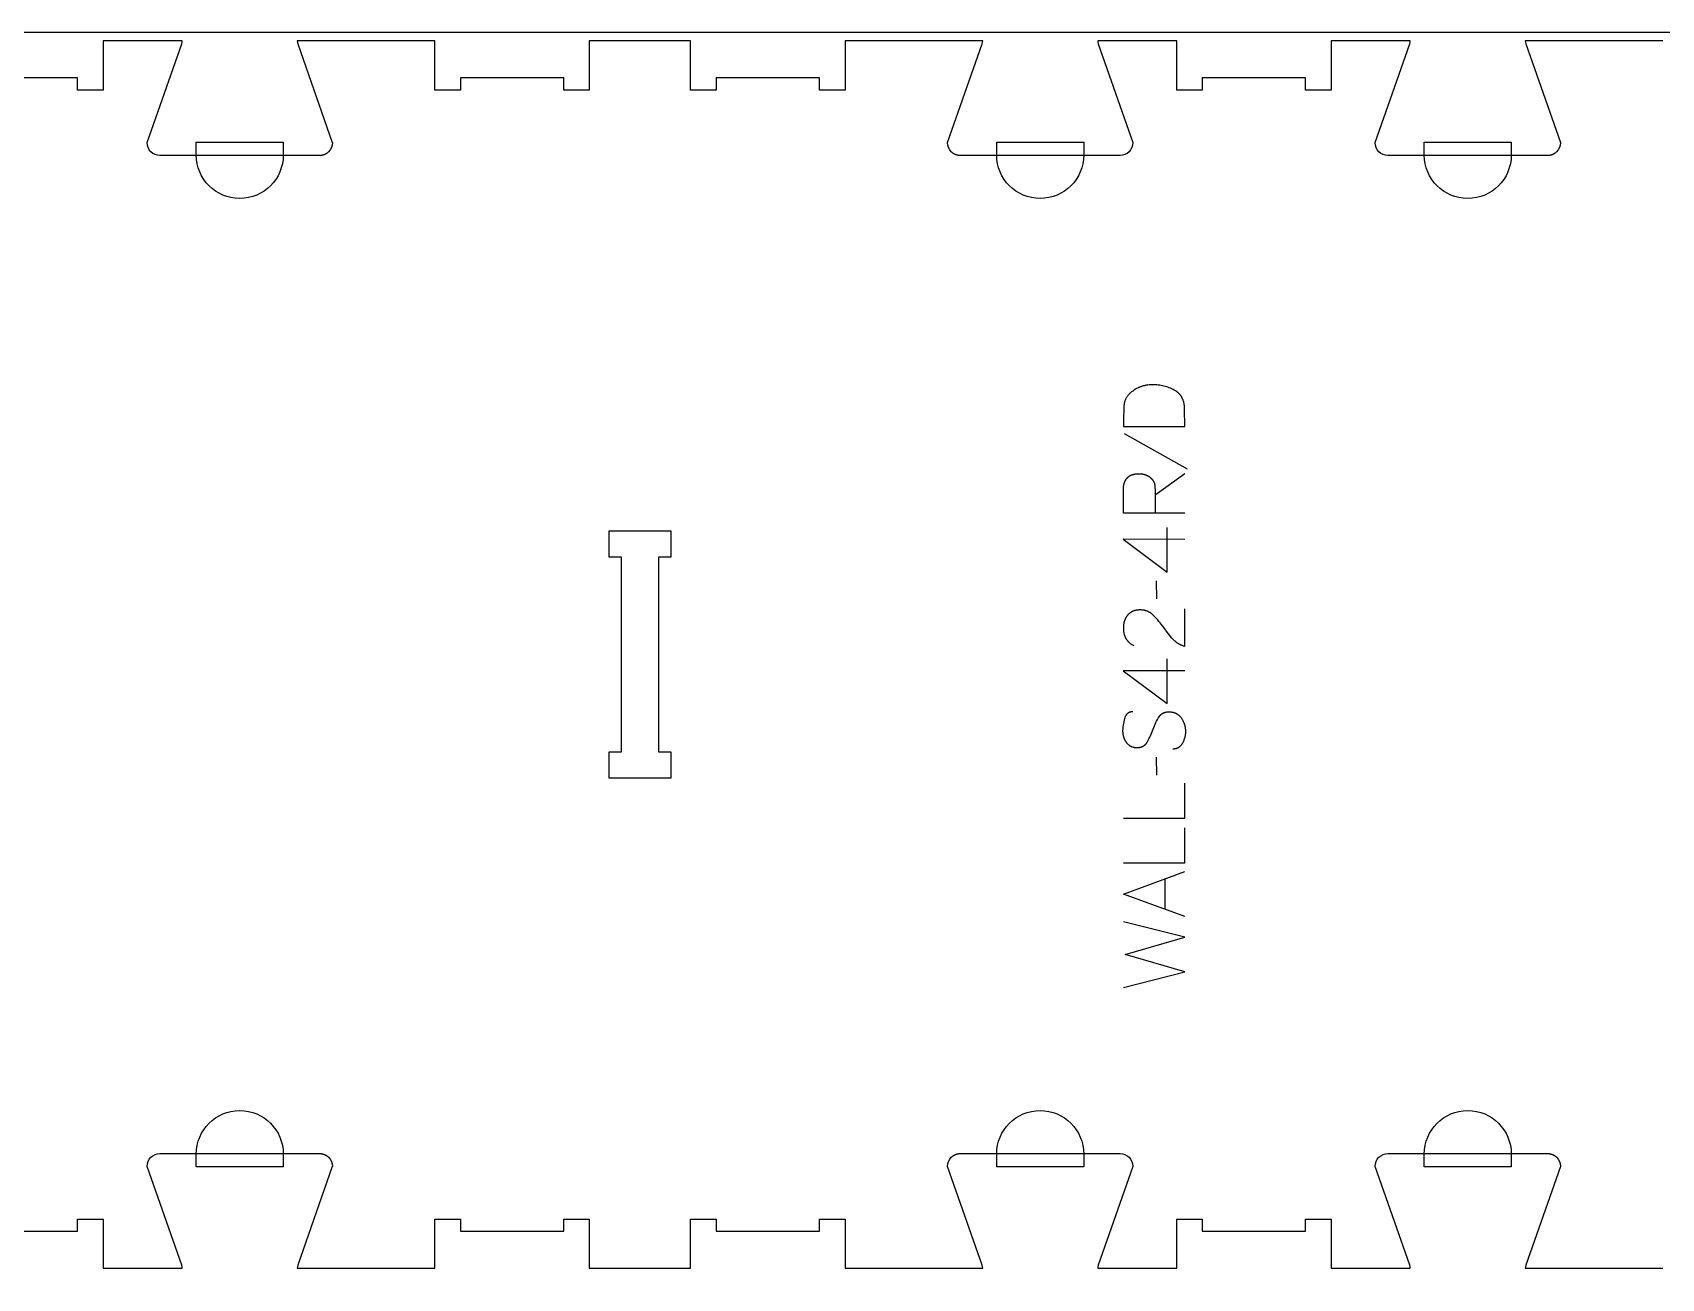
# Model space of a CAD drawing. Extents: x -10701 to -7518, y -36097 to -28504.
# Drawn here: x -9110 to -8314, y -31136 to -30528 of the extents above; entities that cross this region are included whole.
import ezdxf

# ---------------------------------------------------------------- set-up
doc = ezdxf.new("R2010")
doc.units = 0
for name, color, linetype in [('0_SHEET_SPRUCEPLY_2440X122', 1, 'CONTINUOUS'), ('1_ANYTOOL_1MMDEEP_LABELS_S', 2, 'CONTINUOUS'), ('3_ANYTOOL_CUTTHROUGH_INSID', 4, 'CONTINUOUS'), ('4_ANYTOOL_CUTTHROUGH_OUTSI', 5, 'CONTINUOUS'), ('5_ANYTOOL_HALF_MILL_9MM_IN', 3, 'CONTINUOUS')]:
    doc.layers.add(name, color=color, linetype=linetype)

msp = doc.modelspace()

# ---------------------------------------------------------------- linework, layer by layer
at = {"layer": '0_SHEET_SPRUCEPLY_2440X122'}
msp.add_lwpolyline([(-10329.71, -30527.8), (-10329.71, -31747.8), (-7889.71, -31747.8), (-7889.71, -30527.8)], close=True, dxfattribs=at)
at = {"layer": '1_ANYTOOL_1MMDEEP_LABELS_S'}
msp.add_lwpolyline([(-8576.76, -30720.21), (-8546.76, -30720.21), (-8546.85, -30711.68), (-8546.86, -30711.27), (-8546.88, -30710.86), (-8546.91, -30710.47), (-8546.95, -30710.08), (-8546.99, -30709.7), (-8547.05, -30709.33), (-8547.12, -30708.96), (-8547.19, -30708.61), (-8547.28, -30708.26), (-8547.38, -30707.92), (-8547.48, -30707.59), (-8547.59, -30707.26), (-8547.72, -30706.95), (-8547.78, -30706.79), (-8547.85, -30706.64), (-8547.92, -30706.49), (-8547.99, -30706.34), (-8548.07, -30706.19), (-8548.15, -30706.04), (-8548.23, -30705.9), (-8548.31, -30705.76), (-8548.39, -30705.62), (-8548.48, -30705.48), (-8548.57, -30705.34), (-8548.66, -30705.21), (-8548.75, -30705.08), (-8548.85, -30704.95), (-8548.95, -30704.82), (-8549.05, -30704.69), (-8549.15, -30704.57), (-8549.26, -30704.45), (-8549.36, -30704.33), (-8549.47, -30704.21), (-8549.59, -30704.09), (-8549.7, -30703.98), (-8549.82, -30703.87), (-8549.94, -30703.76), (-8550.06, -30703.65), (-8550.19, -30703.54), (-8550.31, -30703.44), (-8550.44, -30703.34), (-8550.57, -30703.24), (-8550.71, -30703.14), (-8550.84, -30703.04), (-8550.98, -30702.95), (-8551.27, -30702.76), (-8551.56, -30702.59), (-8551.86, -30702.42), (-8552.48, -30702.1), (-8553.11, -30701.81), (-8553.74, -30701.53), (-8554.37, -30701.28), (-8555.02, -30701.04), (-8555.66, -30700.83), (-8556.32, -30700.63), (-8556.97, -30700.46), (-8557.64, -30700.31), (-8558.31, -30700.17), (-8558.98, -30700.06), (-8559.67, -30699.97), (-8560.35, -30699.9), (-8561.05, -30699.85), (-8561.74, -30699.82), (-8562.45, -30699.81), (-8563.05, -30699.82), (-8563.64, -30699.85), (-8564.22, -30699.89), (-8564.8, -30699.96), (-8565.37, -30700.05), (-8565.66, -30700.1), (-8565.94, -30700.16), (-8566.22, -30700.22), (-8566.5, -30700.28), (-8566.78, -30700.35), (-8567.06, -30700.43), (-8567.33, -30700.51), (-8567.61, -30700.59), (-8567.88, -30700.68), (-8568.15, -30700.78), (-8568.42, -30700.88), (-8568.68, -30700.98), (-8568.95, -30701.09), (-8569.22, -30701.2), (-8569.74, -30701.45), (-8570.26, -30701.71), (-8570.77, -30701.99), (-8571.28, -30702.29), (-8571.58, -30702.49), (-8571.88, -30702.68), (-8572.17, -30702.89), (-8572.45, -30703.09), (-8572.72, -30703.3), (-8572.98, -30703.51), (-8573.23, -30703.73), (-8573.47, -30703.94), (-8573.7, -30704.17), (-8573.92, -30704.39), (-8574.14, -30704.62), (-8574.34, -30704.85), (-8574.54, -30705.09), (-8574.72, -30705.32), (-8574.9, -30705.57), (-8575.07, -30705.81), (-8575.22, -30706.06), (-8575.37, -30706.31), (-8575.51, -30706.57), (-8575.64, -30706.83), (-8575.76, -30707.09), (-8575.88, -30707.36), (-8575.98, -30707.62), (-8576.07, -30707.9), (-8576.16, -30708.17), (-8576.23, -30708.45), (-8576.3, -30708.74), (-8576.35, -30709.02), (-8576.4, -30709.31), (-8576.44, -30709.6), (-8576.47, -30709.9), (-8576.48, -30710.2), (-8576.59, -30712.63), (-8576.67, -30715.11), (-8576.73, -30717.64)], close=True, dxfattribs=at)
for points in [[(-8576.29, -30723.64), (-8545.52, -30740.82)], [(-8546.76, -30762.59), (-8576.76, -30762.59), (-8576.76, -30751.24), (-8576.76, -30750.74), (-8576.73, -30750.27), (-8576.72, -30750.04), (-8576.69, -30749.81), (-8576.67, -30749.59), (-8576.64, -30749.37), (-8576.61, -30749.15), (-8576.57, -30748.94), (-8576.53, -30748.73), (-8576.49, -30748.53), (-8576.44, -30748.33), (-8576.39, -30748.13), (-8576.33, -30747.94), (-8576.27, -30747.75), (-8576.21, -30747.56), (-8576.14, -30747.38), (-8576.07, -30747.2), (-8576, -30747.03), (-8575.92, -30746.86), (-8575.84, -30746.7), (-8575.75, -30746.54), (-8575.66, -30746.38), (-8575.57, -30746.22), (-8575.47, -30746.07), (-8575.37, -30745.93), (-8575.26, -30745.79), (-8575.15, -30745.65), (-8575.04, -30745.51), (-8574.92, -30745.38), (-8574.8, -30745.26), (-8574.68, -30745.13), (-8574.55, -30745.02), (-8574.42, -30744.9), (-8574.28, -30744.79), (-8574.14, -30744.68), (-8574, -30744.58), (-8573.85, -30744.48), (-8573.7, -30744.38), (-8573.54, -30744.29), (-8573.39, -30744.21), (-8573.22, -30744.12), (-8573.06, -30744.04), (-8572.89, -30743.97), (-8572.71, -30743.89), (-8572.53, -30743.83), (-8572.35, -30743.76), (-8572.17, -30743.7), (-8571.98, -30743.65), (-8571.78, -30743.59), (-8571.59, -30743.54), (-8571.39, -30743.5), (-8571.18, -30743.46), (-8570.97, -30743.42), (-8570.76, -30743.39), (-8570.54, -30743.36), (-8570.32, -30743.33), (-8570.1, -30743.31), (-8569.87, -30743.3), (-8569.4, -30743.27), (-8568.92, -30743.26), (-8568.74, -30743.27), (-8568.57, -30743.27), (-8568.39, -30743.28), (-8568.22, -30743.29), (-8568.05, -30743.31), (-8567.88, -30743.33), (-8567.71, -30743.35), (-8567.54, -30743.38), (-8567.37, -30743.4), (-8567.2, -30743.44), (-8567.03, -30743.47), (-8566.87, -30743.51), (-8566.7, -30743.56), (-8566.54, -30743.6), (-8566.37, -30743.65), (-8566.21, -30743.71), (-8566.05, -30743.77), (-8565.89, -30743.83), (-8565.73, -30743.89), (-8565.57, -30743.96), (-8565.41, -30744.03), (-8565.25, -30744.1), (-8565.1, -30744.18), (-8564.94, -30744.26), (-8564.79, -30744.35), (-8564.64, -30744.44), (-8564.48, -30744.53), (-8564.33, -30744.63), (-8564.18, -30744.72), (-8564.03, -30744.83), (-8563.88, -30744.93), (-8563.73, -30745.04), (-8563.59, -30745.15), (-8563.45, -30745.27), (-8563.31, -30745.39), (-8563.18, -30745.51), (-8563.05, -30745.63), (-8562.93, -30745.75), (-8562.81, -30745.88), (-8562.7, -30746.01), (-8562.59, -30746.14), (-8562.48, -30746.27), (-8562.38, -30746.41), (-8562.29, -30746.55), (-8562.19, -30746.69), (-8562.11, -30746.83), (-8562.02, -30746.98), (-8561.95, -30747.13), (-8561.87, -30747.28), (-8561.8, -30747.43), (-8561.74, -30747.59), (-8561.68, -30747.74), (-8561.62, -30747.9), (-8561.57, -30748.07), (-8561.52, -30748.23), (-8561.48, -30748.4), (-8561.44, -30748.57), (-8561.4, -30748.74), (-8561.37, -30748.91), (-8561.35, -30749.09), (-8561.33, -30749.27), (-8561.31, -30749.45), (-8561.3, -30749.63), (-8561.23, -30751.56), (-8561.21, -30753.59), (-8561.21, -30762.55)], [(-8561.21, -30753.59), (-8546.72, -30743.14)], [(-8546.76, -30775.36), (-8576.81, -30775.32), (-8555.42, -30791.35)], [(-8555.42, -30791.35), (-8555.42, -30769.58)], [(-8560.65, -30795.64), (-8560.56, -30804.42)], [(-8546.81, -30809.35), (-8546.85, -30827.65), (-8547.31, -30827.5), (-8547.53, -30827.42), (-8547.75, -30827.34), (-8547.97, -30827.26), (-8548.19, -30827.17), (-8548.4, -30827.07), (-8548.62, -30826.98), (-8548.83, -30826.88), (-8549.03, -30826.78), (-8549.24, -30826.67), (-8549.44, -30826.56), (-8549.64, -30826.44), (-8549.84, -30826.33), (-8550.04, -30826.2), (-8550.23, -30826.08), (-8550.42, -30825.95), (-8550.61, -30825.82), (-8550.8, -30825.68), (-8550.98, -30825.55), (-8551.16, -30825.4), (-8551.34, -30825.26), (-8551.52, -30825.11), (-8551.69, -30824.95), (-8551.86, -30824.8), (-8552.03, -30824.64), (-8552.2, -30824.47), (-8552.36, -30824.31), (-8552.53, -30824.13), (-8552.69, -30823.96), (-8553, -30823.6), (-8554.22, -30822.12), (-8555.4, -30820.63), (-8556.56, -30819.12), (-8557.69, -30817.6), (-8558.25, -30816.84), (-8558.82, -30816.11), (-8559.4, -30815.4), (-8559.98, -30814.71), (-8560.58, -30814.05), (-8561.18, -30813.4), (-8561.79, -30812.78), (-8562.41, -30812.18), (-8562.56, -30812.03), (-8562.72, -30811.89), (-8562.88, -30811.76), (-8563.05, -30811.63), (-8563.21, -30811.5), (-8563.38, -30811.38), (-8563.55, -30811.26), (-8563.72, -30811.15), (-8563.9, -30811.04), (-8564.07, -30810.94), (-8564.25, -30810.84), (-8564.43, -30810.74), (-8564.62, -30810.65), (-8564.8, -30810.57), (-8564.99, -30810.49), (-8565.18, -30810.41), (-8565.37, -30810.34), (-8565.57, -30810.27), (-8565.77, -30810.21), (-8565.97, -30810.15), (-8566.17, -30810.1), (-8566.37, -30810.05), (-8566.58, -30810.01), (-8566.79, -30809.97), (-8567, -30809.93), (-8567.21, -30809.9), (-8567.42, -30809.88), (-8567.64, -30809.86), (-8567.86, -30809.84), (-8568.08, -30809.83), (-8568.31, -30809.82), (-8568.53, -30809.82), (-8568.78, -30809.82), (-8569.03, -30809.83), (-8569.27, -30809.84), (-8569.51, -30809.86), (-8569.75, -30809.88), (-8569.98, -30809.91), (-8570.21, -30809.94), (-8570.43, -30809.98), (-8570.65, -30810.02), (-8570.86, -30810.07), (-8571.08, -30810.12), (-8571.29, -30810.18), (-8571.49, -30810.24), (-8571.69, -30810.31), (-8571.89, -30810.38), (-8572.08, -30810.45), (-8572.27, -30810.53), (-8572.46, -30810.62), (-8572.64, -30810.71), (-8572.82, -30810.81), (-8572.99, -30810.91), (-8573.16, -30811.02), (-8573.33, -30811.13), (-8573.49, -30811.24), (-8573.65, -30811.36), (-8573.81, -30811.49), (-8573.96, -30811.62), (-8574.11, -30811.76), (-8574.25, -30811.9), (-8574.39, -30812.04), (-8574.53, -30812.19), (-8574.66, -30812.35), (-8574.79, -30812.51), (-8574.92, -30812.67), (-8575.04, -30812.84), (-8575.16, -30813), (-8575.27, -30813.17), (-8575.38, -30813.34), (-8575.48, -30813.52), (-8575.58, -30813.7), (-8575.68, -30813.88), (-8575.77, -30814.06), (-8575.86, -30814.24), (-8575.94, -30814.43), (-8576.02, -30814.62), (-8576.1, -30814.82), (-8576.17, -30815.01), (-8576.24, -30815.21), (-8576.3, -30815.41), (-8576.36, -30815.61), (-8576.42, -30815.82), (-8576.47, -30816.03), (-8576.52, -30816.24), (-8576.56, -30816.45), (-8576.6, -30816.67), (-8576.63, -30816.89), (-8576.66, -30817.11), (-8576.69, -30817.34), (-8576.71, -30817.56), (-8576.73, -30817.79), (-8576.75, -30818.02), (-8576.76, -30818.26), (-8576.76, -30818.74), (-8576.76, -30819.1), (-8576.74, -30819.46), (-8576.72, -30819.81), (-8576.68, -30820.16), (-8576.64, -30820.5), (-8576.58, -30820.84), (-8576.52, -30821.16), (-8576.44, -30821.48), (-8576.36, -30821.8), (-8576.31, -30821.95), (-8576.27, -30822.11), (-8576.21, -30822.26), (-8576.16, -30822.41), (-8576.1, -30822.55), (-8576.05, -30822.7), (-8575.99, -30822.85), (-8575.92, -30822.99), (-8575.86, -30823.13), (-8575.79, -30823.27), (-8575.72, -30823.41), (-8575.64, -30823.55), (-8575.57, -30823.68), (-8575.49, -30823.81), (-8575.41, -30823.95), (-8575.32, -30824.08), (-8575.24, -30824.2), (-8575.15, -30824.33), (-8575.06, -30824.46), (-8574.97, -30824.58), (-8574.87, -30824.7), (-8574.77, -30824.82), (-8574.67, -30824.94), (-8574.57, -30825.06), (-8574.46, -30825.17), (-8574.35, -30825.29), (-8574.24, -30825.4), (-8574.13, -30825.51), (-8574.01, -30825.62), (-8573.89, -30825.73), (-8573.77, -30825.83), (-8573.65, -30825.94), (-8573.4, -30826.14), (-8573.13, -30826.34), (-8572.86, -30826.53), (-8572.57, -30826.71), (-8572.28, -30826.89), (-8571.98, -30827.06), (-8571.66, -30827.22)], [(-8555.42, -30855.55), (-8555.42, -30833.78)], [(-8546.76, -30839.56), (-8576.81, -30839.52), (-8555.42, -30855.55)], [(-8572.18, -30859.58), (-8572.37, -30859.58), (-8572.46, -30859.59), (-8572.55, -30859.59), (-8572.64, -30859.6), (-8572.73, -30859.61), (-8572.82, -30859.62), (-8572.91, -30859.63), (-8572.99, -30859.64), (-8573.08, -30859.66), (-8573.16, -30859.68), (-8573.25, -30859.69), (-8573.33, -30859.71), (-8573.41, -30859.74), (-8573.49, -30859.76), (-8573.57, -30859.78), (-8573.65, -30859.81), (-8573.72, -30859.84), (-8573.8, -30859.87), (-8573.87, -30859.9), (-8573.95, -30859.93), (-8574.02, -30859.97), (-8574.09, -30860), (-8574.16, -30860.04), (-8574.23, -30860.08), (-8574.3, -30860.12), (-8574.37, -30860.16), (-8574.44, -30860.21), (-8574.5, -30860.25), (-8574.57, -30860.3), (-8574.63, -30860.35), (-8574.7, -30860.4), (-8574.76, -30860.45), (-8574.82, -30860.5), (-8574.88, -30860.56), (-8574.94, -30860.62), (-8574.99, -30860.67), (-8575.05, -30860.73), (-8575.11, -30860.8), (-8575.16, -30860.86), (-8575.21, -30860.92), (-8575.27, -30860.99), (-8575.32, -30861.06), (-8575.37, -30861.13), (-8575.42, -30861.2), (-8575.47, -30861.27), (-8575.51, -30861.35), (-8575.56, -30861.42), (-8575.61, -30861.5), (-8575.65, -30861.58), (-8575.69, -30861.66), (-8575.74, -30861.74), (-8575.82, -30861.91), (-8575.9, -30862.09), (-8575.97, -30862.27), (-8576.04, -30862.46), (-8576.1, -30862.66), (-8576.16, -30862.86), (-8576.38, -30863.67), (-8576.58, -30864.47), (-8576.74, -30865.25), (-8576.87, -30866.02), (-8576.93, -30866.4), (-8576.97, -30866.78), (-8577.01, -30867.15), (-8577.05, -30867.52), (-8577.07, -30867.89), (-8577.09, -30868.25), (-8577.1, -30868.61), (-8577.11, -30868.96), (-8577.1, -30869.16), (-8577.1, -30869.35), (-8577.09, -30869.54), (-8577.08, -30869.74), (-8577.06, -30869.93), (-8577.04, -30870.11), (-8577.02, -30870.3), (-8576.99, -30870.49), (-8576.96, -30870.67), (-8576.93, -30870.86), (-8576.89, -30871.04), (-8576.85, -30871.22), (-8576.81, -30871.4), (-8576.76, -30871.58), (-8576.71, -30871.76), (-8576.65, -30871.93), (-8576.59, -30872.11), (-8576.53, -30872.28), (-8576.46, -30872.45), (-8576.39, -30872.62), (-8576.32, -30872.79), (-8576.25, -30872.96), (-8576.17, -30873.13), (-8576.08, -30873.3), (-8575.99, -30873.46), (-8575.9, -30873.62), (-8575.81, -30873.79), (-8575.71, -30873.95), (-8575.61, -30874.11), (-8575.51, -30874.26), (-8575.4, -30874.42), (-8575.28, -30874.58), (-8575.17, -30874.73), (-8575.05, -30874.88), (-8574.93, -30875.02), (-8574.81, -30875.16), (-8574.68, -30875.29), (-8574.55, -30875.42), (-8574.41, -30875.55), (-8574.28, -30875.67), (-8574.14, -30875.78), (-8573.99, -30875.89), (-8573.85, -30875.99), (-8573.7, -30876.09), (-8573.55, -30876.19), (-8573.39, -30876.28), (-8573.23, -30876.36), (-8573.07, -30876.44), (-8572.91, -30876.52), (-8572.74, -30876.59), (-8572.57, -30876.65), (-8572.4, -30876.71), (-8572.22, -30876.77), (-8572.04, -30876.82), (-8571.86, -30876.87), (-8571.67, -30876.91), (-8571.48, -30876.94), (-8571.29, -30876.98), (-8571.1, -30877), (-8570.9, -30877.03), (-8570.7, -30877.04), (-8570.49, -30877.05), (-8570.29, -30877.06), (-8570.08, -30877.06), (-8569.86, -30877.06), (-8569.65, -30877.05), (-8569.44, -30877.04), (-8569.24, -30877.02), (-8569.04, -30876.99), (-8568.84, -30876.96), (-8568.65, -30876.93), (-8568.46, -30876.89), (-8568.27, -30876.84), (-8568.09, -30876.79), (-8567.91, -30876.73), (-8567.74, -30876.67), (-8567.65, -30876.63), (-8567.57, -30876.6), (-8567.48, -30876.56), (-8567.4, -30876.52), (-8567.32, -30876.48), (-8567.24, -30876.44), (-8567.16, -30876.4), (-8567.08, -30876.36), (-8567, -30876.31), (-8566.92, -30876.27), (-8566.84, -30876.22), (-8566.77, -30876.17), (-8566.69, -30876.12), (-8566.62, -30876.07), (-8566.55, -30876.01), (-8566.48, -30875.96), (-8566.4, -30875.9), (-8566.33, -30875.85), (-8566.26, -30875.79), (-8566.2, -30875.73), (-8566.13, -30875.67), (-8566.06, -30875.6), (-8566, -30875.54), (-8565.93, -30875.47), (-8565.8, -30875.34), (-8565.68, -30875.2), (-8565.56, -30875.05), (-8565.45, -30874.9), (-8565.33, -30874.74), (-8565.23, -30874.58), (-8565.12, -30874.41), (-8565.02, -30874.24), (-8564.63, -30873.52), (-8564.25, -30872.79), (-8563.88, -30872.04), (-8563.53, -30871.28), (-8563.18, -30870.5), (-8562.85, -30869.7), (-8562.52, -30868.89), (-8562.21, -30868.06), (-8561.9, -30867.24), (-8561.57, -30866.43), (-8561.23, -30865.65), (-8560.87, -30864.88), (-8560.49, -30864.14), (-8560.1, -30863.41), (-8559.7, -30862.71), (-8559.28, -30862.02), (-8559.17, -30861.86), (-8559.06, -30861.7), (-8558.94, -30861.54), (-8558.88, -30861.47), (-8558.82, -30861.39), (-8558.76, -30861.32), (-8558.69, -30861.25), (-8558.63, -30861.18), (-8558.56, -30861.11), (-8558.5, -30861.05), (-8558.43, -30860.98), (-8558.36, -30860.92), (-8558.29, -30860.86), (-8558.23, -30860.8), (-8558.15, -30860.74), (-8558.08, -30860.68), (-8558.01, -30860.63), (-8557.94, -30860.57), (-8557.86, -30860.52), (-8557.79, -30860.47), (-8557.71, -30860.42), (-8557.63, -30860.37), (-8557.55, -30860.32), (-8557.47, -30860.28), (-8557.39, -30860.23), (-8557.31, -30860.19), (-8557.23, -30860.15), (-8557.14, -30860.11), (-8557.06, -30860.07), (-8556.97, -30860.03), (-8556.89, -30860), (-8556.8, -30859.97), (-8556.71, -30859.93), (-8556.62, -30859.9), (-8556.53, -30859.87), (-8556.44, -30859.84), (-8556.35, -30859.82), (-8556.16, -30859.77), (-8555.97, -30859.73), (-8555.77, -30859.69), (-8555.57, -30859.66), (-8555.37, -30859.63), (-8555.16, -30859.61), (-8554.95, -30859.6), (-8554.74, -30859.59), (-8554.52, -30859.59), (-8554.29, -30859.6), (-8554.07, -30859.61), (-8553.83, -30859.62), (-8553.6, -30859.64), (-8553.38, -30859.67), (-8553.15, -30859.7), (-8552.93, -30859.74), (-8552.72, -30859.78), (-8552.5, -30859.82), (-8552.29, -30859.88), (-8552.09, -30859.93), (-8551.89, -30859.99), (-8551.69, -30860.06), (-8551.5, -30860.13), (-8551.31, -30860.21), (-8551.12, -30860.29), (-8550.94, -30860.38), (-8550.76, -30860.47), (-8550.58, -30860.56), (-8550.41, -30860.67), (-8550.24, -30860.77), (-8550.08, -30860.88), (-8549.92, -30861), (-8549.76, -30861.12), (-8549.61, -30861.25), (-8549.46, -30861.38), (-8549.31, -30861.52), (-8549.17, -30861.66), (-8549.04, -30861.81), (-8548.9, -30861.96), (-8548.77, -30862.11), (-8548.64, -30862.28), (-8548.52, -30862.44), (-8548.4, -30862.62), (-8548.28, -30862.79), (-8548.06, -30863.15), (-8547.86, -30863.52), (-8547.66, -30863.89), (-8547.49, -30864.26), (-8547.32, -30864.63), (-8547.17, -30865.01), (-8547.1, -30865.2), (-8547.03, -30865.39), (-8546.97, -30865.58), (-8546.91, -30865.78), (-8546.85, -30865.97), (-8546.8, -30866.17), (-8546.75, -30866.36), (-8546.7, -30866.56), (-8546.66, -30866.76), (-8546.62, -30866.95), (-8546.59, -30867.15), (-8546.55, -30867.35), (-8546.52, -30867.55), (-8546.5, -30867.76), (-8546.46, -30868.16), (-8546.43, -30868.57), (-8546.42, -30868.99), (-8546.42, -30869.4), (-8546.44, -30869.81), (-8546.46, -30870.21), (-8546.5, -30870.61), (-8546.55, -30871), (-8546.62, -30871.4), (-8546.69, -30871.78), (-8546.78, -30872.16), (-8546.89, -30872.54), (-8547, -30872.91), (-8547.13, -30873.28), (-8547.27, -30873.64), (-8547.43, -30874), (-8547.59, -30874.35), (-8547.77, -30874.7), (-8547.96, -30875.05), (-8548.06, -30875.22), (-8548.17, -30875.38), (-8548.27, -30875.54), (-8548.38, -30875.69), (-8548.5, -30875.84), (-8548.61, -30875.98), (-8548.73, -30876.12), (-8548.85, -30876.25), (-8548.97, -30876.38), (-8549.1, -30876.5), (-8549.23, -30876.61), (-8549.36, -30876.72), (-8549.43, -30876.77), (-8549.5, -30876.83), (-8549.57, -30876.88), (-8549.64, -30876.92), (-8549.71, -30876.97), (-8549.78, -30877.02), (-8549.85, -30877.06), (-8549.92, -30877.11), (-8550, -30877.15), (-8550.07, -30877.19), (-8550.15, -30877.23), (-8550.22, -30877.27), (-8550.3, -30877.3), (-8550.38, -30877.34), (-8550.45, -30877.37), (-8550.53, -30877.41), (-8550.61, -30877.44), (-8550.69, -30877.47), (-8550.77, -30877.5), (-8550.85, -30877.52), (-8551.02, -30877.58), (-8551.19, -30877.62), (-8551.36, -30877.66), (-8551.53, -30877.7), (-8551.71, -30877.73), (-8551.89, -30877.75), (-8552.07, -30877.77), (-8552.26, -30877.78), (-8552.44, -30877.79), (-8552.63, -30877.79)], [(-8560.65, -30881.82), (-8560.56, -30890.61)], [(-8576.76, -30911.56), (-8546.76, -30911.56), (-8546.76, -30894.46)], [(-8576.76, -30933.38), (-8546.76, -30933.38), (-8546.76, -30916.28)], [(-8546.76, -30959.61), (-8576.76, -30948.72), (-8546.76, -30937.66)], [(-8556.32, -30956.14), (-8556.32, -30941.22)], [(-8576.76, -30994.32), (-8546.76, -30986.61), (-8575.86, -30978.16), (-8546.76, -30969.68), (-8576.76, -30962.18)]]:
    msp.add_lwpolyline(points, dxfattribs=at)
at = {"layer": '3_ANYTOOL_CUTTHROUGH_INSID', "color": 4}
msp.add_lwpolyline([(-8827.93, -30891.86), (-8797.68, -30891.86), (-8797.68, -30879.36), (-8803.68, -30879.36), (-8803.68, -30783.86), (-8797.68, -30783.86), (-8797.68, -30771.36), (-8828.18, -30771.36), (-8828.18, -30783.86), (-8822.18, -30783.86), (-8822.18, -30879.36), (-8828.18, -30879.36), (-8828.18, -30891.86)], close=True, dxfattribs=at)
at = {"layer": '4_ANYTOOL_CUTTHROUGH_OUTSI', "color": 5}
for points in [[(-8313.18, -30531.86), (-8380.38, -30531.86), (-8380.38, -30531.86, 0.061485), (-8380.14, -30533.25), (-8363.25, -30581.53), (-8363.23, -30581.57), (-8363.23, -30581.61), (-8363.23, -30581.61, -0.198912), (-8365.06, -30586.03), (-8365.17, -30586.14), (-8365.28, -30586.24), (-8365.39, -30586.34), (-8365.51, -30586.44), (-8365.63, -30586.53), (-8365.75, -30586.63), (-8365.87, -30586.72), (-8366, -30586.8), (-8366.13, -30586.89), (-8366.26, -30586.97), (-8366.39, -30587.05), (-8366.53, -30587.12), (-8366.67, -30587.19), (-8366.81, -30587.26), (-8366.95, -30587.33), (-8367.09, -30587.39), (-8367.23, -30587.45), (-8367.38, -30587.5), (-8367.53, -30587.55), (-8367.67, -30587.6), (-8367.82, -30587.64), (-8367.97, -30587.68), (-8368.12, -30587.71), (-8368.27, -30587.75), (-8368.43, -30587.77), (-8368.58, -30587.8), (-8368.73, -30587.82), (-8368.88, -30587.83), (-8369.03, -30587.85), (-8369.18, -30587.86), (-8369.33, -30587.86), (-8369.48, -30587.86), (-8447.48, -30587.86, -0.414214), (-8453.73, -30581.61), (-8453.73, -30581.57), (-8453.72, -30581.53), (-8436.82, -30533.25), (-8436.82, -30533.25, 0.061485), (-8436.59, -30531.86), (-8475.18, -30531.86), (-8475.18, -30555.86), (-8487.68, -30555.86), (-8487.68, -30549.86), (-8538.18, -30549.86), (-8538.18, -30555.86), (-8550.68, -30555.86), (-8550.68, -30531.86), (-8589.28, -30531.86), (-8589.28, -30531.86, 0.061485), (-8589.05, -30533.25), (-8572.15, -30581.53), (-8572.14, -30581.57), (-8572.14, -30581.61), (-8572.14, -30581.61, -0.414214), (-8578.39, -30587.86), (-8656.39, -30587.86), (-8656.54, -30587.86), (-8656.69, -30587.86), (-8656.84, -30587.85), (-8656.99, -30587.83), (-8657.14, -30587.82), (-8657.29, -30587.8), (-8657.44, -30587.77), (-8657.6, -30587.75), (-8657.75, -30587.71), (-8657.9, -30587.68), (-8658.05, -30587.64), (-8658.19, -30587.6), (-8658.34, -30587.55), (-8658.49, -30587.5), (-8658.64, -30587.45), (-8658.78, -30587.39), (-8658.92, -30587.33), (-8659.06, -30587.26), (-8659.2, -30587.19), (-8659.34, -30587.12), (-8659.48, -30587.05), (-8659.61, -30586.97), (-8659.74, -30586.89), (-8659.87, -30586.8), (-8660, -30586.72), (-8660.12, -30586.63), (-8660.24, -30586.53), (-8660.36, -30586.44), (-8660.48, -30586.34), (-8660.59, -30586.24), (-8660.7, -30586.14), (-8660.81, -30586.03, -0.198912), (-8662.64, -30581.61), (-8662.64, -30581.57), (-8662.62, -30581.53), (-8645.73, -30533.25), (-8645.73, -30533.25, 0.061485), (-8645.49, -30531.86), (-8662.93, -30531.86), (-8712.68, -30531.86), (-8712.68, -30555.86), (-8725.18, -30555.86), (-8725.18, -30549.86), (-8775.68, -30549.86), (-8775.68, -30555.86), (-8788.18, -30555.86), (-8788.18, -30531.86), (-8837.68, -30531.86), (-8837.68, -30555.86), (-8850.18, -30555.86), (-8850.18, -30549.86), (-8900.68, -30549.86), (-8900.68, -30555.86), (-8913.18, -30555.86), (-8913.18, -30531.86), (-8962.93, -30531.86), (-8980.38, -30531.86), (-8980.38, -30531.86, 0.061485), (-8980.14, -30533.25), (-8963.25, -30581.53), (-8963.23, -30581.57), (-8963.23, -30581.61), (-8963.23, -30581.61, -0.198912), (-8965.06, -30586.03), (-8965.17, -30586.14), (-8965.28, -30586.24), (-8965.39, -30586.34), (-8965.51, -30586.44), (-8965.63, -30586.53), (-8965.75, -30586.63), (-8965.87, -30586.72), (-8966, -30586.8), (-8966.13, -30586.89), (-8966.26, -30586.97), (-8966.39, -30587.05), (-8966.53, -30587.12), (-8966.67, -30587.19), (-8966.81, -30587.26), (-8966.95, -30587.33), (-8967.09, -30587.39), (-8967.23, -30587.45), (-8967.38, -30587.5), (-8967.53, -30587.55), (-8967.67, -30587.6), (-8967.82, -30587.64), (-8967.97, -30587.68), (-8968.12, -30587.71), (-8968.27, -30587.75), (-8968.43, -30587.77), (-8968.58, -30587.8), (-8968.73, -30587.82), (-8968.88, -30587.83), (-8969.03, -30587.85), (-8969.18, -30587.86), (-8969.33, -30587.86), (-8969.48, -30587.86), (-9047.48, -30587.86, -0.414214), (-9053.73, -30581.61), (-9053.73, -30581.57), (-9053.72, -30581.53), (-9036.82, -30533.25), (-9036.82, -30533.25, 0.061485), (-9036.59, -30531.86), (-9075.18, -30531.86), (-9075.18, -30555.86), (-9087.68, -30555.86), (-9087.68, -30549.86), (-9138.18, -30549.86)], [(-9138.18, -31113.36), (-9087.68, -31113.36), (-9087.68, -31107.36), (-9075.18, -31107.36), (-9075.18, -31131.36), (-9036.59, -31131.36), (-9036.59, -31131.36, 0.061485), (-9036.82, -31129.97), (-9053.72, -31081.7), (-9053.73, -31081.66), (-9053.73, -31081.61), (-9053.73, -31081.61, -0.414214), (-9047.48, -31075.36), (-8969.48, -31075.36), (-8969.33, -31075.37), (-8969.18, -31075.37), (-8969.03, -31075.38), (-8968.88, -31075.39), (-8968.73, -31075.41), (-8968.58, -31075.43), (-8968.43, -31075.45), (-8968.27, -31075.48), (-8968.12, -31075.51), (-8967.97, -31075.55), (-8967.82, -31075.59), (-8967.67, -31075.63), (-8967.53, -31075.68), (-8967.38, -31075.73), (-8967.23, -31075.78), (-8967.09, -31075.84), (-8966.95, -31075.9), (-8966.81, -31075.97), (-8966.67, -31076.03), (-8966.53, -31076.11), (-8966.39, -31076.18), (-8966.26, -31076.26), (-8966.13, -31076.34), (-8966, -31076.42), (-8965.87, -31076.51), (-8965.75, -31076.6), (-8965.63, -31076.69), (-8965.51, -31076.79), (-8965.39, -31076.89), (-8965.28, -31076.99), (-8965.17, -31077.09), (-8965.06, -31077.19, -0.198912), (-8963.23, -31081.61), (-8963.23, -31081.66), (-8963.25, -31081.7), (-8980.14, -31129.97), (-8980.14, -31129.97, 0.061485), (-8980.38, -31131.36), (-8913.18, -31131.36), (-8913.18, -31107.36), (-8900.68, -31107.36), (-8900.68, -31113.36), (-8850.18, -31113.36), (-8850.18, -31107.36), (-8837.68, -31107.36), (-8837.68, -31131.36), (-8788.18, -31131.36), (-8788.18, -31107.36), (-8775.68, -31107.36), (-8775.68, -31113.36), (-8725.18, -31113.36), (-8725.18, -31107.36), (-8712.68, -31107.36), (-8712.68, -31131.36), (-8662.93, -31131.36), (-8645.49, -31131.36), (-8645.49, -31131.36, 0.061485), (-8645.73, -31129.97), (-8662.62, -31081.7), (-8662.64, -31081.66), (-8662.64, -31081.61), (-8662.64, -31081.61, -0.198912), (-8660.81, -31077.19), (-8660.7, -31077.09), (-8660.59, -31076.99), (-8660.48, -31076.89), (-8660.36, -31076.79), (-8660.24, -31076.69), (-8660.12, -31076.6), (-8660, -31076.51), (-8659.87, -31076.42), (-8659.74, -31076.34), (-8659.61, -31076.26), (-8659.48, -31076.18), (-8659.34, -31076.11), (-8659.2, -31076.03), (-8659.06, -31075.97), (-8658.92, -31075.9), (-8658.78, -31075.84), (-8658.64, -31075.78), (-8658.49, -31075.73), (-8658.34, -31075.68), (-8658.19, -31075.63), (-8658.05, -31075.59), (-8657.9, -31075.55), (-8657.75, -31075.51), (-8657.6, -31075.48), (-8657.44, -31075.45), (-8657.29, -31075.43), (-8657.14, -31075.41), (-8656.99, -31075.39), (-8656.84, -31075.38), (-8656.69, -31075.37), (-8656.54, -31075.37), (-8656.39, -31075.36), (-8578.39, -31075.36, -0.414214), (-8572.14, -31081.61), (-8572.14, -31081.66), (-8572.15, -31081.7), (-8589.05, -31129.97), (-8589.05, -31129.97, 0.061485), (-8589.28, -31131.36), (-8550.68, -31131.36), (-8550.68, -31107.36), (-8538.18, -31107.36), (-8538.18, -31113.36), (-8487.68, -31113.36), (-8487.68, -31107.36), (-8475.18, -31107.36), (-8475.18, -31131.36), (-8436.59, -31131.36), (-8436.59, -31131.36, 0.061485), (-8436.82, -31129.97), (-8453.72, -31081.7), (-8453.73, -31081.66), (-8453.73, -31081.61), (-8453.73, -31081.61, -0.414214), (-8447.48, -31075.36), (-8369.48, -31075.36), (-8369.33, -31075.37), (-8369.18, -31075.37), (-8369.03, -31075.38), (-8368.88, -31075.39), (-8368.73, -31075.41), (-8368.58, -31075.43), (-8368.43, -31075.45), (-8368.27, -31075.48), (-8368.12, -31075.51), (-8367.97, -31075.55), (-8367.82, -31075.59), (-8367.67, -31075.63), (-8367.53, -31075.68), (-8367.38, -31075.73), (-8367.23, -31075.78), (-8367.09, -31075.84), (-8366.95, -31075.9), (-8366.81, -31075.97), (-8366.67, -31076.03), (-8366.53, -31076.11), (-8366.39, -31076.18), (-8366.26, -31076.26), (-8366.13, -31076.34), (-8366, -31076.42), (-8365.87, -31076.51), (-8365.75, -31076.6), (-8365.63, -31076.69), (-8365.51, -31076.79), (-8365.39, -31076.89), (-8365.28, -31076.99), (-8365.17, -31077.09), (-8365.06, -31077.19, -0.198912), (-8363.23, -31081.61), (-8363.23, -31081.66), (-8363.25, -31081.7), (-8380.14, -31129.97), (-8380.14, -31129.97, 0.061485), (-8380.38, -31131.36), (-8313.18, -31131.36)]]:
    msp.add_lwpolyline(points, format="xyb", dxfattribs=at)
at = {"layer": '5_ANYTOOL_HALF_MILL_9MM_IN', "color": 3}
for points in [[(-8987.23, -30587.61, -1), (-9029.73, -30587.61), (-9029.73, -30587.36), (-9029.73, -30581.36), (-8987.23, -30581.36), (-8987.23, -30587.36), (-8987.23, -30587.61)], [(-8596.14, -30587.61, -1), (-8638.64, -30587.61), (-8638.64, -30587.36), (-8638.64, -30581.36), (-8596.14, -30581.36), (-8596.14, -30587.36), (-8596.14, -30587.61)], [(-8387.23, -30587.61, -1), (-8429.73, -30587.61), (-8429.73, -30587.36), (-8429.73, -30581.36), (-8387.23, -30581.36), (-8387.23, -30587.36), (-8387.23, -30587.61)], [(-9029.73, -31075.61, -1), (-8987.23, -31075.61), (-8987.23, -31075.86), (-8987.23, -31081.86), (-9029.73, -31081.86), (-9029.73, -31075.86), (-9029.73, -31075.61)], [(-8638.64, -31075.61, -1), (-8596.14, -31075.61), (-8596.14, -31075.86), (-8596.14, -31081.86), (-8638.64, -31081.86), (-8638.64, -31075.86), (-8638.64, -31075.61)], [(-8429.73, -31075.61, -1), (-8387.23, -31075.61), (-8387.23, -31075.86), (-8387.23, -31081.86), (-8429.73, -31081.86), (-8429.73, -31075.86), (-8429.73, -31075.61)]]:
    msp.add_lwpolyline(points, format="xyb", close=True, dxfattribs=at)

doc.saveas('drawing.dxf')
